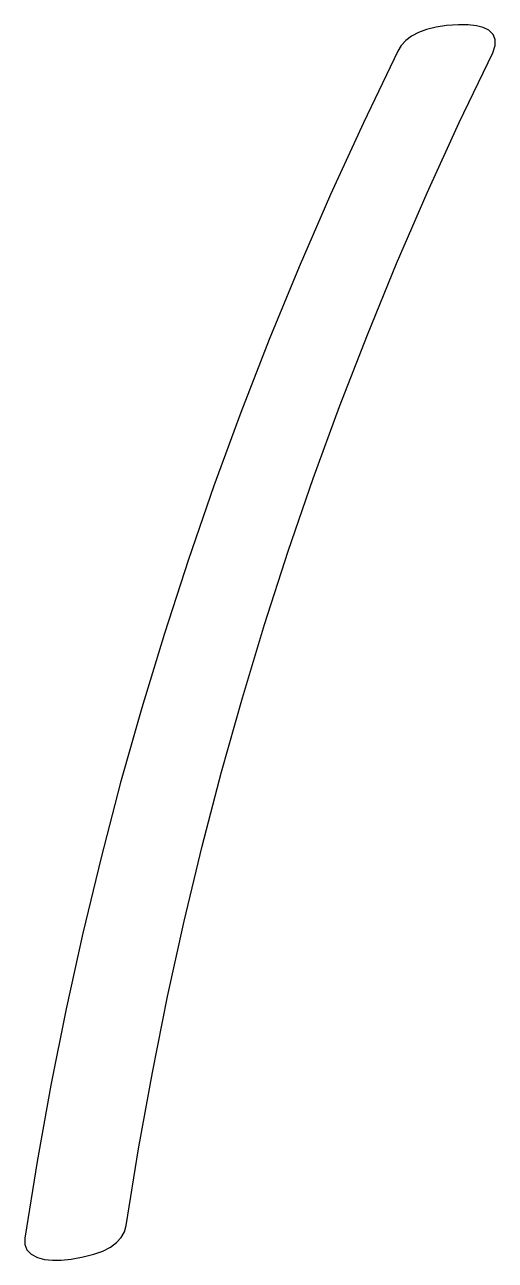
# Model space of a CAD drawing. Extents: x 0 to 8.2, y -1.5 to 20.
import ezdxf

# ---------------------------------------------------------------- set-up
doc = ezdxf.new("R2010")
doc.units = 0
doc.layers.get('0').update_dxf_attribs({"linetype": 'CONTINUOUS'})

msp = doc.modelspace()

# ---------------------------------------------------------------- linework, layer by layer
at = {"color": 0}
for p, q in [((7.351, 19.984), (7.167, 19.956)), ((7.556, 20), (7.351, 19.984)), ((7.724, 19.999), (7.556, 20)), ((7.868, 19.983), (7.724, 19.999)), ((7.988, 19.951), (7.868, 19.983)), ((6.74, 19.801), (6.639, 19.727)), ((6.861, 19.865), (6.74, 19.801)), ((7.003, 19.916), (6.861, 19.865)), ((7.167, 19.956), (7.003, 19.916)), ((8.083, 19.903), (7.988, 19.951)), ((8.161, 19.832), (8.083, 19.903)), ((8.198, 19.743), (8.161, 19.832)), ((6.559, 19.64), (6.5, 19.542)), ((6.639, 19.727), (6.559, 19.64)), ((8.153, 19.514), (8.195, 19.637)), ((8.195, 19.637), (8.198, 19.743)), ((6.5, 19.542), (5.903, 18.297)), ((7.571, 18.3), (8.153, 19.514)), ((5.903, 18.297), (5.332, 17.047)), ((7.014, 17.078), (7.571, 18.3)), ((5.332, 17.047), (4.787, 15.79)), ((6.481, 15.848), (7.014, 17.078)), ((4.787, 15.79), (4.266, 14.528)), ((5.973, 14.609), (6.481, 15.848)), ((5.489, 13.363), (5.973, 14.609)), ((4.266, 14.528), (3.772, 13.259)), ((5.03, 12.109), (5.489, 13.363)), ((3.772, 13.259), (3.303, 11.984)), ((4.595, 10.847), (5.03, 12.109)), ((3.303, 11.984), (2.859, 10.704)), ((4.184, 9.576), (4.595, 10.847)), ((2.859, 10.704), (2.441, 9.417)), ((3.798, 8.298), (4.184, 9.576)), ((2.441, 9.417), (2.048, 8.124)), ((3.436, 7.012), (3.798, 8.298)), ((2.048, 8.124), (1.681, 6.825)), ((3.099, 5.717), (3.436, 7.012)), ((1.681, 6.825), (1.34, 5.52)), ((2.786, 4.415), (3.099, 5.717)), ((1.34, 5.52), (1.023, 4.208)), ((2.497, 3.104), (2.786, 4.415)), ((1.023, 4.208), (0.733, 2.891)), ((2.233, 1.786), (2.497, 3.104)), ((0.733, 2.891), (0.468, 1.568)), ((1.993, 0.46), (2.233, 1.786)), ((0.468, 1.568), (0.228, 0.238)), ((1.778, -0.875), (1.993, 0.46)), ((0.228, 0.238), (0.014, -1.097)), ((1.692, -1.083), (1.748, -0.984)), ((1.748, -0.984), (1.778, -0.875)), ((0.014, -1.097), (0.012, -1.207)), ((0.012, -1.207), (0.049, -1.299)), ((1.371, -1.318), (1.503, -1.25)), ((1.503, -1.25), (1.61, -1.172)), ((1.61, -1.172), (1.692, -1.083)), ((0.049, -1.299), (0.123, -1.373)), ((0.123, -1.373), (0.236, -1.431)), ((0.236, -1.431), (0.356, -1.464)), ((0.356, -1.464), (0.493, -1.479)), ((0.493, -1.479), (0.648, -1.477)), ((0.648, -1.477), (0.819, -1.458)), ((0.819, -1.458), (1.029, -1.422)), ((1.029, -1.422), (1.213, -1.375)), ((1.213, -1.375), (1.371, -1.318))]:
    msp.add_line(p, q, dxfattribs=at)

doc.saveas('drawing.dxf')
